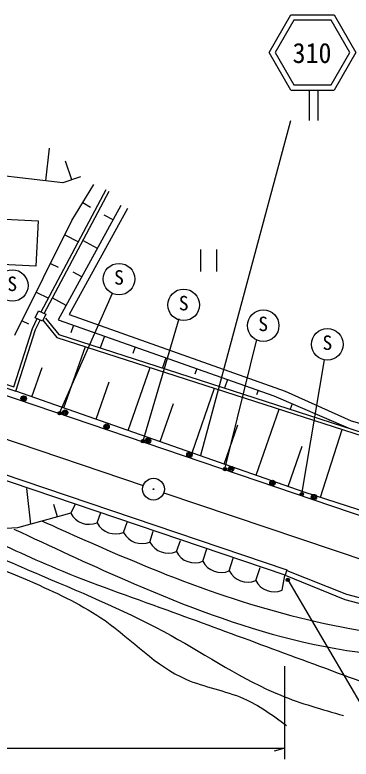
# Model space of a CAD drawing. Units: millimetres, scale not verified. Extents: x 40000 to 680000, y 20000 to 380000.
# Drawn here: x 349798 to 380521, y 247983 to 315880 of the extents above; entities that cross this region are included whole.
import ezdxf
from ezdxf.enums import TextEntityAlignment as Align

# ---------------------------------------------------------------- set-up
doc = ezdxf.new("R2010")
doc.units = ezdxf.units.MM
doc.header["$LTSCALE"] = 1000
doc.layers.add('M-BGD', color=7, linetype='Continuous', lineweight=25)
doc.styles.add('ＭＳ ゴシック', font='')
doc.styles.get('ＭＳ ゴシック').set_extended_font_data('MS Gothic')

msp = doc.modelspace()

# ---------------------------------------------------------------- linework, layer by layer
at = {"layer": 'M-BGD'}
for p, q in [((375002, 315880), (378962, 315880)), ((375002, 309021), (378962, 309021)), ((376714, 306248), (376714, 309021)), ((377467, 309021), (377467, 306248)), ((374988, 306212), (366772, 275679)), ((352612, 300736), (352960, 303729)), ((354994, 300829), (354414, 302538)), ((352197, 288788), (358153, 299944)), ((352462, 288647), (358417, 299803)), ((356016, 298763), (356698, 298347)), ((358772, 297174), (357956, 297622)), ((354361, 295813), (355614, 295189)), ((357340, 294571), (356013, 295300)), ((366744, 294474), (366744, 292474)), ((368264, 292474), (368264, 294474)), ((353059, 293202), (353767, 292849)), ((355909, 291967), (355132, 292394)), ((351757, 290591), (352865, 290039)), ((354478, 289364), (353215, 290058)), ((353879, 279542), (358721, 290503)), ((350455, 287980), (351053, 287682)), ((364766, 288157), (361478, 276985)), ((355168, 287567), (354924, 286872)), ((357980, 286577), (357599, 285495)), ((368984, 274446), (371902, 286263)), ((354284, 280019), (356240, 285617)), ((360791, 285586), (360579, 284983)), ((363603, 284596), (363275, 283667)), ((376007, 272143), (378082, 284413)), ((329634, 283702), (361516, 272931)), ((351356, 281042), (352289, 283713)), ((360140, 277973), (362146, 283715)), ((366414, 283606), (366234, 283094)), ((369225, 282616), (368952, 281839)), ((346730, 281928), (385185, 268885)), ((357212, 278996), (358400, 282398)), ((365996, 275928), (368052, 281814)), ((372037, 281625), (371889, 281205)), ((363068, 276951), (364287, 280439)), ((371851, 273882), (373959, 279912)), ((375147, 280397), (374938, 279912)), ((368924, 274905), (370173, 278480)), ((378556, 278932), (378514, 278835)), ((377718, 271871), (379714, 278059)), ((374779, 272859), (376059, 276520)), ((351243, 269429), (350898, 272680)), ((363411, 272291), (383689, 265441)), ((353678, 270095), (353369, 271224)), ((354896, 270429), (355328, 271250)), ((357310, 269549), (357658, 270473)), ((359725, 268669), (360056, 269595)), ((362140, 267789), (362420, 268785)), ((364555, 266910), (364919, 267940)), ((366970, 266030), (367350, 267164)), ((369385, 265150), (369748, 266319)), ((371800, 264271), (372213, 265475)), ((374214, 263391), (374476, 264732)), ((374728, 264332), (382874, 250471)), ((374476, 247983), (374476, 256472)), ((110017, 248983), (374476, 248983)), ((374476, 248983), (373476, 248703))]:
    msp.add_line(p, q, dxfattribs=at)
for points in [[(375002, 309021), (373022, 312450), (375002, 315880)], [(378962, 315880), (380942, 312450), (378962, 309021)], [(355805, 301105), (354183, 300554), (329046, 303476), (326237, 303415), (321414, 301278), (315002, 302133), (312132, 303598)], [(349805, 286675), (355011, 297119), (357021, 300407)], [(442372, 299579), (442800, 276629), (416062, 271253), (400530, 269017), (391373, 268256), (385093, 269493), (376243, 272347), (349892, 281554)], [(359487, 298476), (353763, 288062), (373443, 281130), (380260, 278199)], [(360082, 298217), (354765, 288533), (374495, 281537), (380519, 278852), (383878, 277901), (389705, 291084)], [(346789, 282588), (349892, 281554), (351677, 287165), (352104, 288035)], [(346884, 282873), (349698, 281935), (351398, 287277), (351835, 288167)], [(352360, 288019), (353646, 286452), (382574, 277139)], [(352592, 288209), (353822, 286711), (382666, 277424)], [(325893, 281497), (328457, 280851), (374655, 265244)], [(354896, 270429), (350025, 269096), (342029, 268637), (339962, 269280), (338859, 272221), (332977, 276310), (330036, 277321), (323236, 278424), (321652, 280504)], [(374495, 264770), (328316, 280371), (325764, 281014)], [(374655, 265244), (374495, 264770), (379941, 262559), (384002, 261468), (387598, 260591), (390341, 260234), (394043, 260344), (397800, 261084), (405438, 263361)], [(374661, 265197), (380099, 263035), (384120, 261954), (387690, 261083), (390366, 260735), (393987, 260842), (397680, 261570), (405295, 263840)]]:
    msp.add_lwpolyline(points, dxfattribs=at)
for points in [[(378685, 309501), (380388, 312450), (378685, 315400), (375279, 315400), (373577, 312450), (375279, 309501)], [(348649, 293115), (348884, 297258), (351940, 297085), (351705, 292941)], [(351648, 288245), (351942, 288885), (352616, 288576), (352322, 287935)]]:
    msp.add_lwpolyline(points, close=True, dxfattribs=at)
for centre, radius in [((359314, 291772), 1440), ((349559, 291190), 1440), ((365224, 289426), 1440), ((372487, 287531), 1440), ((378352, 285817), 1440), ((350599, 280880), 250), ((350599, 280880), 150), ((350599, 280880), 50), ((354387, 279595), 250), ((354387, 279595), 150), ((353879, 279542), 150), ((353879, 279542), 90), ((353879, 279542), 30), ((354387, 279595), 50), ((358175, 278310), 250), ((358175, 278310), 150), ((358175, 278310), 50), ((361478, 276985), 150), ((361478, 276985), 90), ((361963, 277026), 250), ((361963, 277026), 150), ((361963, 277026), 50), ((361478, 276985), 30), ((365751, 275741), 250), ((365751, 275741), 150), ((365751, 275741), 50), ((368984, 274446), 150), ((368984, 274446), 90), ((368984, 274446), 30), ((369540, 274456), 250), ((369540, 274456), 150), ((369540, 274456), 50), ((362463, 272611), 1000), ((373328, 273171), 250), ((373328, 273171), 150), ((373328, 273171), 50), ((362463, 272611), 40), ((376007, 272143), 150), ((376007, 272143), 90), ((376007, 272143), 30), ((377116, 271886), 250), ((377116, 271886), 150), ((377116, 271886), 50), ((374728, 264332), 150), ((374728, 264332), 90), ((374728, 264332), 30)]:
    msp.add_circle(centre, radius, dxfattribs=at)
for centre in [(356583, 271305), (358998, 270426), (361412, 269546), (363827, 268666), (366242, 267787), (368657, 266907), (371072, 266027), (373487, 265147)]:
    msp.add_arc(centre, 1901, 207.46249, 292.50467, dxfattribs=at)
for points, knots in [([(318360, 274136), (321139, 273847), (323918, 273557), (326626, 272969), (331186, 271978), (335545, 270139), (339950, 268495), (343867, 267034), (347820, 265727), (351621, 264021), (353845, 263052), (356042, 262003), (358040, 260617), (360531, 258842), (362676, 256466), (365431, 255268), (367103, 254542), (368999, 254250), (370683, 253518), (372093, 252905), (373354, 251984), (374615, 251064)], [0, 0, 0, 0, 1, 1, 1, 2, 2, 2, 3, 3, 3, 4, 4, 4, 5, 5, 5, 6, 6, 6, 7, 7, 7, 7]), ([(352234, 269725), (357521, 267360), (362809, 264996), (368247, 263127), (372200, 261769), (376232, 260672), (380412, 259897), (384863, 259071), (389482, 258609), (393814, 259622), (395043, 259909), (396250, 260315), (397456, 260721)], [0, 0, 0, 0, 1, 1, 1, 2, 2, 2, 3, 3, 3, 4, 4, 4, 4]), ([(349710, 268969), (353065, 267404), (356420, 265840), (359813, 264364), (364503, 262323), (369266, 260451), (374246, 259141), (379402, 257784), (384791, 257030), (390053, 257491), (393979, 257835), (397835, 258856), (401667, 259897), (407941, 261601), (414154, 263360), (420367, 265120)], [0, 0, 0, 0, 1, 1, 1, 2, 2, 2, 3, 3, 3, 4, 4, 4, 5, 5, 5, 5]), ([(343549, 268495), (346462, 267223), (349376, 265951), (352302, 264702), (356278, 263004), (360276, 261348), (364069, 259256), (367405, 257416), (370583, 255238), (374087, 253810), (375939, 253054), (377882, 252508), (379825, 251962)], [0, 0, 0, 0, 1, 1, 1, 2, 2, 2, 3, 3, 3, 4, 4, 4, 4]), ([(346272, 268690), (348687, 267551), (351102, 266412), (353566, 265383), (356889, 263994), (360301, 262804), (363680, 261590), (369417, 259529), (375060, 257397), (380895, 255268), (385293, 253685), (389776, 252098), (394316, 251864), (400465, 251486), (406782, 253419), (412471, 256241), (417201, 258588), (421496, 261549), (426378, 263146), (427958, 263663), (429600, 264037), (431241, 264410)], [0, 0, 0, 0, 1, 1, 1, 2, 2, 2, 3, 3, 3, 4, 4, 4, 5, 5, 5, 6, 6, 6, 7, 7, 7, 7])]:
    msp.add_open_spline(points, degree=3, knots=knots, dxfattribs=at)

# ---------------------------------------------------------------- texts
at = {"layer": 'M-BGD', "style": 'ＭＳ ゴシック', "width": 0.95}
msp.add_text('310', height=1833, dxfattribs=at).set_placement((375170, 310940), align=Align.BOTTOM_LEFT)
at = {"layer": 'M-BGD', "style": 'ＭＳ ゴシック'}
for p in [(349109, 290290), (358864, 290872), (364774, 288526), (372037, 286631), (377902, 284917)]:
    msp.add_text('S', height=1320, dxfattribs=at).set_placement(p, align=Align.BOTTOM_LEFT)

doc.saveas('drawing.dxf')
